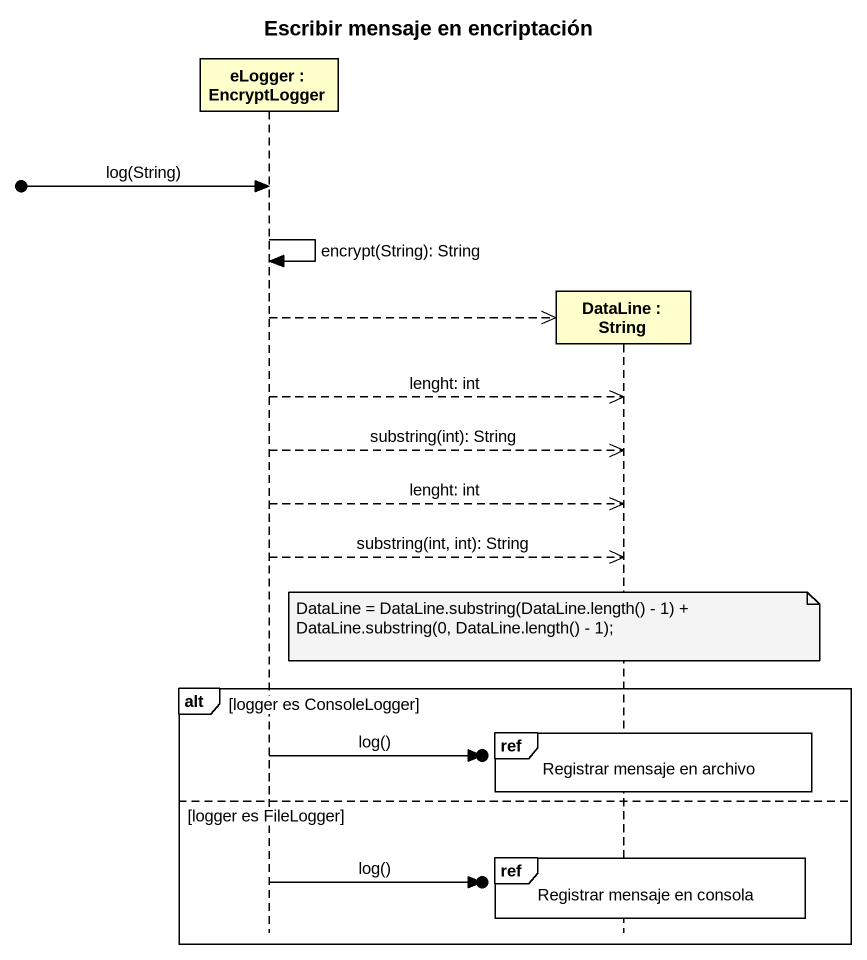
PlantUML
@startuml
title Escribir mensaje en encriptación
hide footbox
participant "eLogger : EncryptLogger" as eLogger
participant "DataLine : String" as DataLine

[o-> eLogger : log(String)
eLogger -> eLogger : encrypt(String): String
eLogger -->> DataLine **
eLogger -->> DataLine : lenght: int
eLogger -->> DataLine : substring(int): String
eLogger -->> DataLine : lenght: int
eLogger -->> DataLine : substring(int, int): String
note over DataLine : DataLine = DataLine.substring(DataLine.length() - 1) + DataLine.substring(0, DataLine.length() - 1);
alt logger es ConsoleLogger
  ref over DataLine : Registrar mensaje en archivo
  eLogger ->o] : log()
else logger es FileLogger
  ref over DataLine : Registrar mensaje en consola
  eLogger ->o] : log()
end
@enduml
